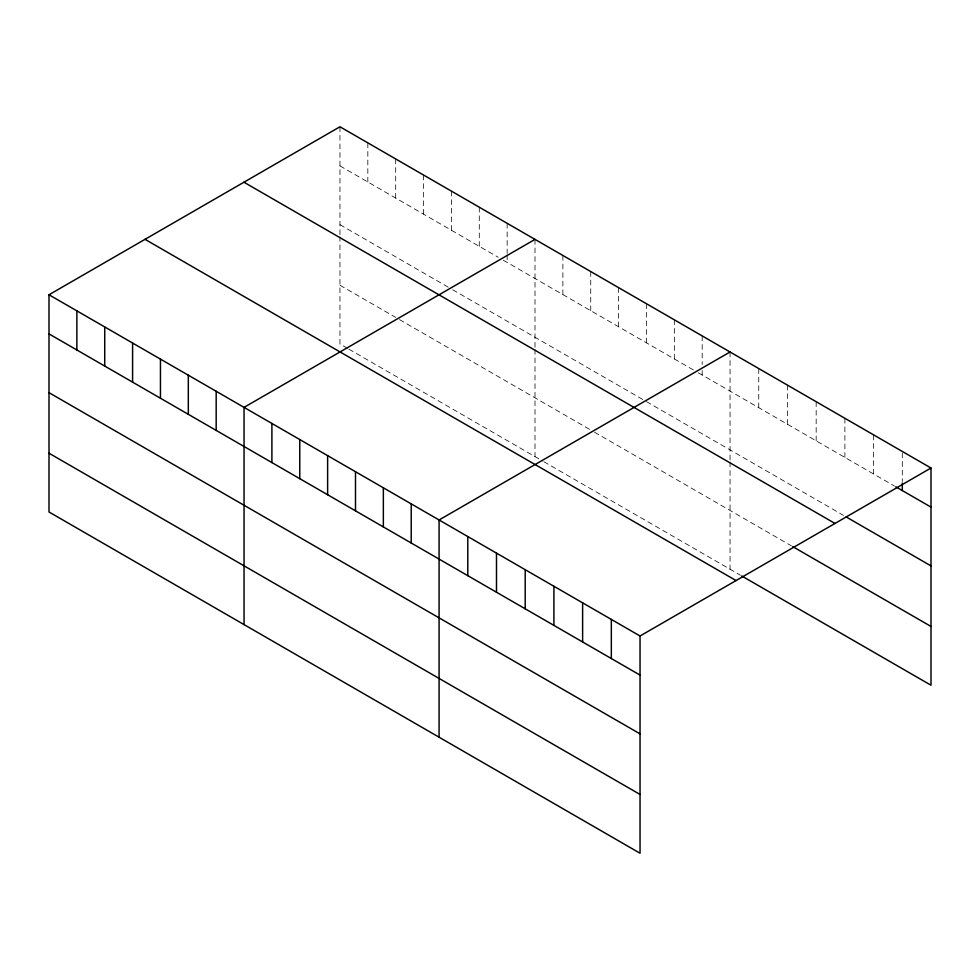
<?xml version="1.0" encoding="UTF-8"?>
<svg xmlns="http://www.w3.org/2000/svg" width="980" height="980" viewBox="0 0 980 980"><rect width="100%" height="100%" fill="white"/><g stroke="black" fill="none" stroke-linecap="round" stroke-linejoin="round"><path stroke-width="0.73" stroke-dasharray="4.9 3.68" d="M339.962 126.775L339.962 235.274M339.962 165.889L498.281 257.299M503.34 260.227L693.326 369.901M698.385 372.829L894.458 486.031M339.962 224.665L451.413 289.014M452.687 289.749L645.195 400.894M646.457 401.629L843.572 515.431M339.962 285.229L395.687 317.398M399.497 319.59L590.732 430M594.529 432.204L791.375 545.848M347.569 348.39L339.962 344.005L339.962 236.78M348.831 349.125L542.601 460.992M543.876 461.727L740.488 575.236M902.298 452.944L902.298 481.523M873.584 434.863L873.584 473.977M844.883 418.288L844.883 457.403M816.168 401.714L816.168 440.829M787.467 385.14L787.467 424.254M758.753 368.566L758.753 407.68M730.051 351.991L730.051 460.478M730.051 461.997L730.051 569.209M702.182 335.907L702.182 364.487M702.182 370.514L702.182 375.022M674.326 319.823L674.326 358.937M646.457 303.739L646.457 342.853M618.601 287.642L618.601 326.757M590.732 271.558L590.732 310.672M562.875 255.474L562.875 294.588M535.007 239.389L535.007 347.876M535.007 349.382L535.007 456.607M507.15 223.305L507.15 253.391M507.15 254.898L507.15 262.42M479.281 207.209L479.281 246.323M451.413 191.125L451.413 230.239M423.556 175.04L423.556 214.155M395.687 158.956L395.687 198.07M367.831 142.872L367.831 181.986"/><path stroke-width="1.47" d="M49 294.772L640.038 635.995L640.038 853.225L49 511.989L49 294.772L339.962 126.775L931 468.011L931 685.228L741.787 575.995M535.007 239.389L244.045 407.374L244.045 624.591M730.051 351.991L439.077 519.976L439.077 737.205M640.038 635.995L931 468.011M895.769 486.791L931 507.126M846.181 516.938L931 565.901M243.947 182.219L834.985 523.442M792.685 546.595L931 626.453M145.016 239.328L736.054 580.564M49 333.886L640.038 675.11M49 392.662L640.038 733.885M49 453.213L640.038 794.449M902.298 483.03L902.298 490.551M611.324 619.421L611.324 658.536M582.622 602.847L582.622 641.961M553.908 586.273L553.908 625.387M525.207 569.699L525.207 608.813M496.493 553.124L496.493 592.239M467.791 536.55L467.791 575.664M411.22 503.892L411.22 543.006M383.352 487.807L383.352 526.922M355.495 471.723L355.495 510.837M327.626 455.639L327.626 494.753M299.77 439.542L299.77 478.657M271.901 423.458L271.901 462.572M216.176 391.29L216.176 430.404M188.319 375.205L188.319 414.32M160.451 359.109L160.451 398.235M132.594 343.024L132.594 382.139M104.725 326.94L104.725 366.055M76.869 310.856L76.869 349.97"/></g></svg>
